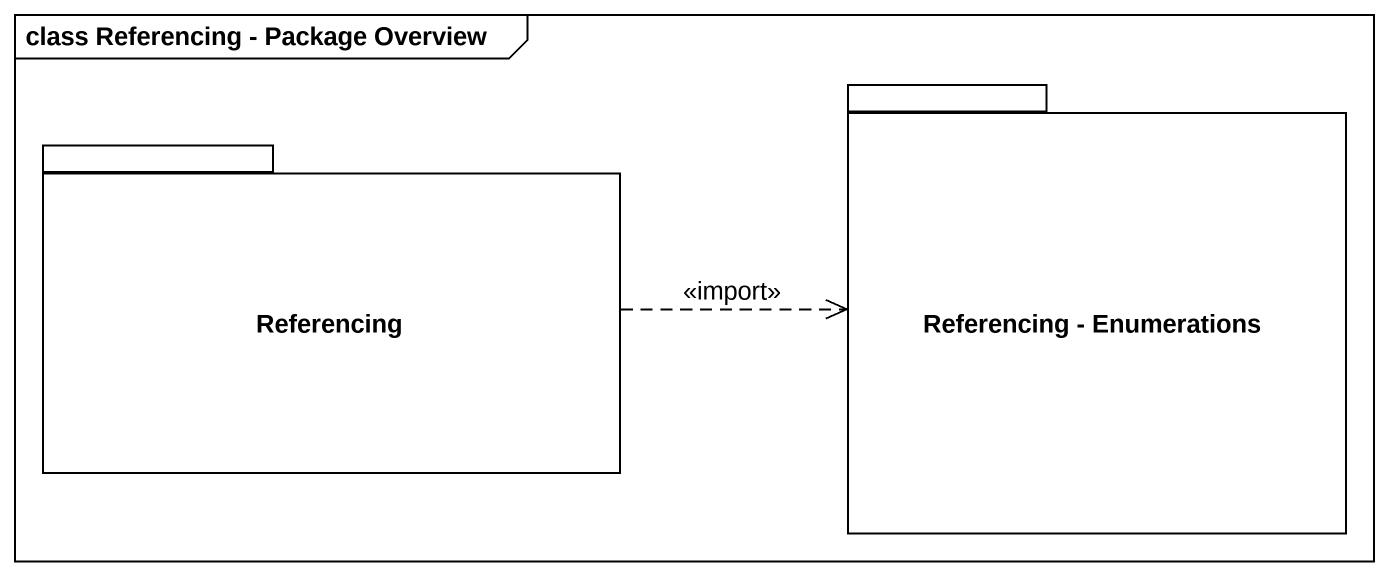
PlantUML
@startuml
mainframe class Referencing - Package Overview
package "Referencing - Enumerations" as Referencing_Enumerations {
}
package Referencing {
}
Referencing .right.> Referencing_Enumerations : <<import>>
@enduml
